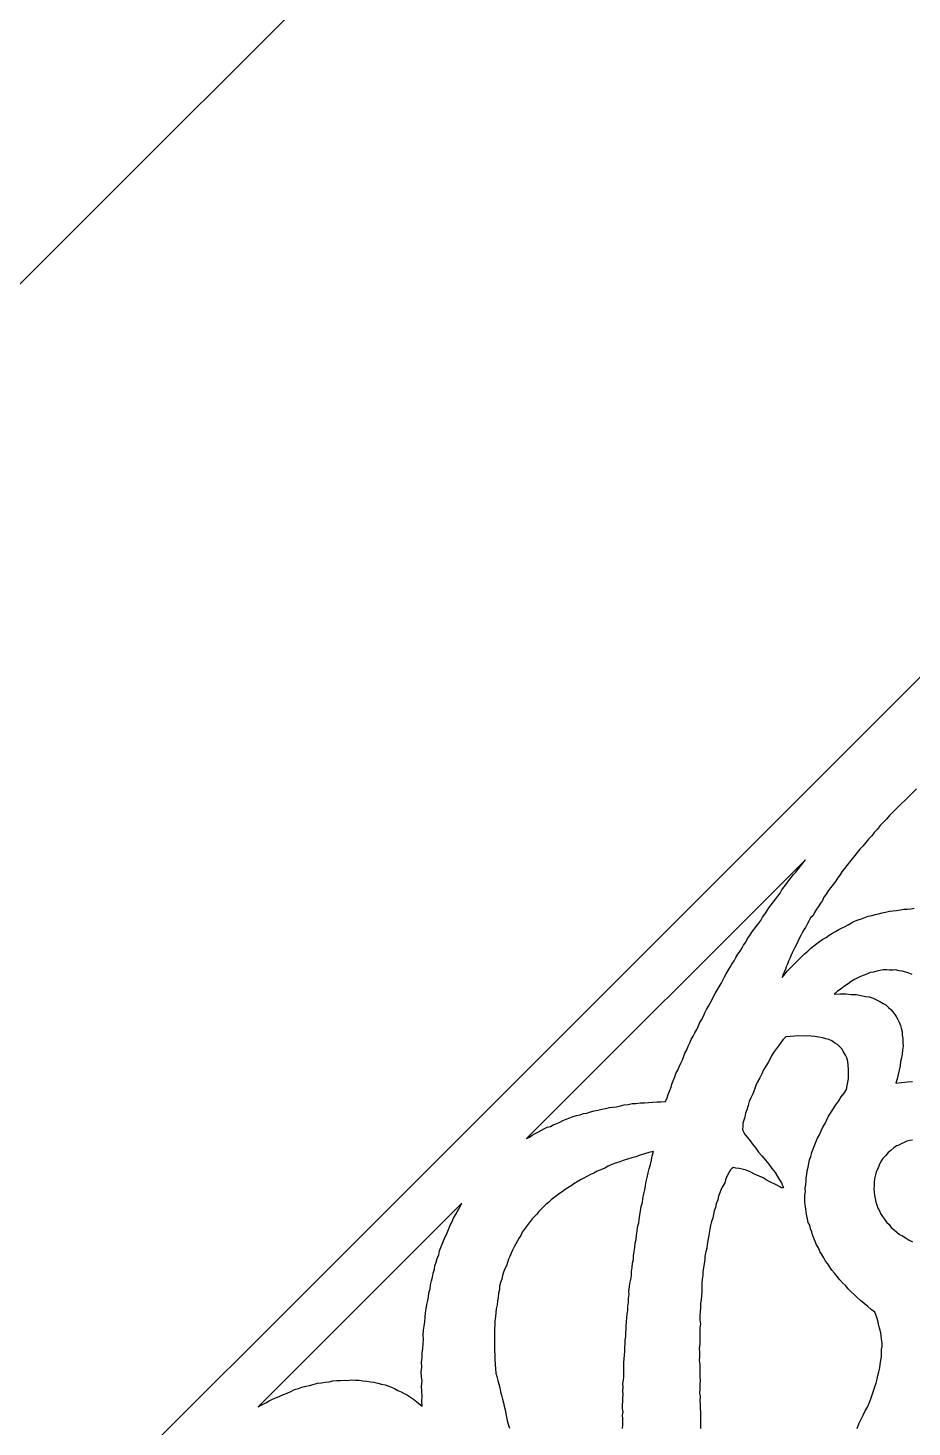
# Model space of a CAD drawing. Extents: x -535 to 535, y -535 to 535.
# Drawn here: x -396.4 to -304.6, y 240.6 to 385.9 of the extents above; entities that cross this region are included whole.
import ezdxf

# ---------------------------------------------------------------- set-up
doc = ezdxf.new("R2010")
doc.units = 0
doc.layers.add('LAYER_1', color=18, linetype='CONTINUOUS')
doc.layers.add('LAYER_2', color=150, linetype='CONTINUOUS')

msp = doc.modelspace()

# ---------------------------------------------------------------- linework, layer by layer
at = {"layer": 'LAYER_1'}
for points in [[(221.6, -535), (535, -221.6), (535, 221.6), (221.6, 535), (-221.6, 535), (-535, 221.6), (-535, -221.6), (-221.6, -535)], [(-344.31, 270.72), (-344.03, 270.93), (-343.71, 271.09), (-343.39, 271.26), (-343.08, 271.43), (-342.76, 271.59), (-342.47, 271.73), (-342.15, 271.82), (-341.84, 271.99), (-341.48, 272.12), (-341.16, 272.28), (-340.84, 272.45), (-340.49, 272.58), (-340.13, 272.71), (-339.78, 272.84), (-339.42, 272.96), (-339.06, 273.02), (-338.71, 273.15), (-338.35, 273.21), (-337.99, 273.33), (-337.6, 273.43), (-337.21, 273.52), (-336.81, 273.61), (-336.42, 273.7), (-336.02, 273.79), (-335.7, 273.81), (-335.27, 273.86), (-334.88, 273.96), (-334.48, 274.05), (-334.05, 274.1), (-333.66, 274.19), (-333.26, 274.21), (-332.83, 274.26), (-332.36, 274.28), (-331.96, 274.3), (-331.53, 274.35), (-331.06, 274.36), (-330.67, 274.38), (-330.2, 274.4), (-330.03, 274.79), (-329.9, 275.14), (-329.78, 275.5), (-329.61, 275.89), (-329.52, 276.21), (-329.39, 276.57), (-329.23, 276.96), (-329.1, 277.31), (-328.9, 277.67), (-328.77, 278.02), (-328.6, 278.41), (-328.44, 278.73), (-328.27, 279.12), (-328.18, 279.44), (-327.98, 279.79), (-327.85, 280.15), (-327.65, 280.5), (-327.52, 280.86), (-327.32, 281.21), (-327.15, 281.53), (-326.95, 281.88), (-326.78, 282.2), (-326.66, 282.55), (-326.45, 282.91), (-326.25, 283.26), (-326.12, 283.61), (-325.92, 283.97), (-325.72, 284.32), (-325.55, 284.64), (-325.39, 284.95), (-325.19, 285.31), (-325.02, 285.63), (-324.82, 285.98), (-324.62, 286.33), (-324.42, 286.68), (-324.25, 287), (-324.05, 287.35), (-323.88, 287.67), (-323.68, 288.02), (-323.48, 288.38), (-323.31, 288.69), (-323.07, 289.01), (-322.87, 289.36), (-322.67, 289.71), (-322.43, 290.03), (-322.23, 290.38), (-322.1, 290.66), (-321.86, 290.98), (-321.66, 291.33), (-321.42, 291.65), (-321.22, 292), (-320.98, 292.31), (-320.74, 292.63), (-320.5, 292.94), (-320.3, 293.22), (-320.1, 293.57), (-319.86, 293.89), (-319.65, 294.17), (-319.45, 294.52), (-319.21, 294.84), (-318.97, 295.15), (-318.73, 295.47), (-318.53, 295.75), (-318.29, 296.06), (-318.09, 296.41), (-317.85, 296.73), (-317.61, 297.04), (-317.37, 297.36), (-317.13, 297.67), (-316.89, 297.99), (-316.65, 298.23), (-316.41, 298.54), (-316.17, 298.86), (-315.94, 299.17), (-315.66, 299.52), (-344.63, 270.56)], [(-372.13, 242.9), (-371.71, 243.1), (-371.36, 243.3), (-371, 243.5), (-370.65, 243.63), (-370.26, 243.79), (-369.87, 243.96), (-369.48, 244.12), (-369.09, 244.28), (-368.73, 244.48), (-368.31, 244.61), (-367.95, 244.74), (-367.56, 244.83), (-367.16, 244.92), (-366.77, 245.01), (-366.34, 245.14), (-365.91, 245.19), (-365.55, 245.25), (-365.12, 245.3), (-364.73, 245.39), (-364.33, 245.41), (-363.93, 245.43), (-363.54, 245.45), (-363.17, 245.43), (-362.82, 245.49), (-362.38, 245.47), (-362.02, 245.45), (-361.62, 245.4), (-361.22, 245.34), (-360.82, 245.29), (-360.49, 245.24), (-360.05, 245.15), (-359.69, 245.06), (-359.32, 244.97), (-359.03, 244.88), (-358.66, 244.72), (-358.33, 244.6), (-358, 244.4), (-357.63, 244.24), (-357.33, 244.09), (-357, 243.89), (-356.66, 243.7), (-356.36, 243.47), (-356.03, 243.2), (-355.77, 243), (-355.47, 242.77), (-355.49, 243.28), (-355.47, 243.75), (-355.5, 244.33), (-355.52, 244.84), (-355.47, 245.34), (-355.53, 245.81), (-355.55, 246.32), (-355.5, 246.82), (-355.52, 247.33), (-355.47, 247.83), (-355.46, 248.3), (-355.41, 248.74), (-355.36, 249.24), (-355.34, 249.71), (-355.36, 250.14), (-355.31, 250.65), (-355.26, 251.08), (-355.2, 251.51), (-355.15, 252.01), (-355.1, 252.44), (-355.05, 252.88), (-354.99, 253.31), (-354.87, 253.74), (-354.81, 254.09), (-354.76, 254.53), (-354.63, 254.95), (-354.58, 255.38), (-354.49, 255.78), (-354.4, 256.17), (-354.31, 256.57), (-354.18, 256.99), (-354.13, 257.35), (-354, 257.71), (-353.91, 258.1), (-353.74, 258.49), (-353.65, 258.89), (-353.52, 259.24), (-353.39, 259.6), (-353.26, 259.95), (-353.1, 260.27), (-352.93, 260.59), (-352.8, 260.94), (-352.67, 261.3), (-352.51, 261.62), (-352.34, 261.94), (-352.21, 262.29), (-352.01, 262.64), (-351.84, 262.96), (-351.64, 263.24), (-351.51, 263.53), (-351.34, 263.84), (-372.48, 242.7)]]:
    msp.add_lwpolyline(points, close=True, dxfattribs=at)
for points in [[(-304.11, 306.91), (-306.91, 304.11), (-307.22, 303.73), (-307.88, 303.07), (-308.19, 302.68), (-308.5, 302.37), (-308.77, 302.02), (-309.12, 301.68), (-309.39, 301.33), (-309.7, 300.94), (-310.01, 300.63), (-310.29, 300.28), (-310.53, 299.97), (-310.8, 299.62), (-311.07, 299.27), (-311.35, 298.92), (-311.59, 298.61), (-311.86, 298.26), (-312.1, 297.94), (-312.34, 297.63), (-312.54, 297.28), (-312.78, 296.96), (-313.05, 296.61), (-313.29, 296.3), (-313.49, 295.94), (-313.73, 295.63), (-313.9, 295.31), (-314.1, 295.03), (-314.3, 294.68), (-314.51, 294.4), (-314.71, 294.05), (-314.87, 293.73), (-315.12, 293.49), (-315.32, 293.13), (-315.48, 292.82), (-315.65, 292.5), (-315.82, 292.25), (-315.99, 291.93), (-316.12, 291.65), (-316.29, 291.33), (-316.45, 291.02), (-316.59, 290.73), (-316.75, 290.41), (-316.88, 290.13), (-317.02, 289.85), (-317.18, 289.53), (-317.28, 289.28), (-317.41, 289), (-317.51, 288.68), (-317.64, 288.39), (-317.74, 288.15), (-317.87, 287.86), (-318, 287.58), (-318.06, 287.29), (-317.79, 287.64), (-317.51, 287.99), (-315.75, 289.76), (-315.4, 290.03), (-315.12, 290.31), (-314.77, 290.58), (-314.46, 290.82), (-314.18, 291.02), (-313.86, 291.26), (-313.51, 291.46), (-313.19, 291.7), (-312.84, 291.9), (-312.52, 292.07), (-312.17, 292.27), (-311.85, 292.44), (-311.54, 292.6), (-311.22, 292.77), (-310.87, 292.97), (-310.55, 293.14), (-310.19, 293.27), (-309.84, 293.4), (-309.48, 293.53), (-309.13, 293.65), (-308.73, 293.75), (-308.41, 293.84), (-308.05, 293.9), (-307.7, 294.02), (-307.34, 294.08), (-306.94, 294.17), (-306.58, 294.23), (-306.19, 294.25), (-305.79, 294.34), (-305.44, 294.39), (-305.04, 294.41), (-304.71, 294.43), (-304.36, 294.49)], [(-304.58, 287.61), (-304.91, 287.73), (-305.24, 287.86), (-305.61, 287.94), (-305.93, 288), (-306.3, 288.08), (-306.55, 288.06), (-306.91, 288.07), (-307.2, 288.09), (-307.57, 288.1), (-307.89, 288.01), (-308.25, 287.95), (-308.57, 287.86), (-308.93, 287.8), (-309.21, 287.67), (-309.56, 287.54), (-309.92, 287.41), (-310.27, 287.21), (-310.56, 287.08), (-310.91, 286.88), (-311.22, 286.64), (-311.61, 286.4), (-311.96, 286.13), (-312.31, 285.86), (-312.66, 285.58), (-312.04, 285.59), (-311.43, 285.6), (-310.89, 285.54), (-310.38, 285.52), (-309.87, 285.42), (-309.43, 285.33), (-309.03, 285.28), (-308.63, 285.15), (-308.26, 284.99), (-307.92, 284.79), (-307.59, 284.6), (-307.29, 284.44), (-307.03, 284.18), (-306.77, 283.98), (-306.58, 283.72), (-306.38, 283.46), (-306.23, 283.24), (-306.07, 282.94), (-305.91, 282.65), (-305.79, 282.31), (-305.71, 282.02), (-305.62, 281.66), (-305.6, 281.29), (-305.55, 280.97), (-305.53, 280.53), (-305.52, 280.17), (-305.57, 279.74), (-305.62, 279.38), (-305.68, 278.95), (-305.77, 278.56), (-305.82, 278.12), (-305.91, 277.66), (-306.04, 277.23), (-306.12, 276.76), (-306.28, 276.3), (-305.67, 276.38), (-305.06, 276.46), (-304.52, 276.48)], [(-310.3, 240.45), (-310.1, 240.94), (-309.87, 241.4), (-309.67, 241.83), (-309.44, 242.29), (-309.2, 242.67), (-309.04, 243.06), (-308.88, 243.53), (-308.71, 243.92), (-308.59, 244.35), (-308.46, 244.77), (-308.3, 245.16), (-308.21, 245.56), (-308.12, 245.95), (-308.03, 246.34), (-307.94, 246.74), (-307.88, 247.1), (-307.83, 247.53), (-307.77, 247.89), (-307.75, 248.28), (-307.77, 248.65), (-307.67, 248.97), (-307.69, 249.33), (-307.74, 249.73), (-307.79, 250.06), (-307.84, 250.38), (-307.93, 250.75), (-308.02, 251.12), (-308.11, 251.48), (-308.2, 251.85), (-308.32, 252.18), (-308.44, 252.51), (-308.82, 252.81), (-309.19, 253.12), (-309.57, 253.42), (-309.94, 253.73), (-310.25, 254.03), (-310.59, 254.37), (-310.92, 254.64), (-311.23, 254.94), (-311.5, 255.28), (-311.8, 255.58), (-312.1, 255.89), (-312.37, 256.22), (-312.64, 256.56), (-312.9, 256.9), (-313.13, 257.2), (-313.33, 257.53), (-313.56, 257.83), (-313.76, 258.16), (-313.95, 258.5), (-314.15, 258.83), (-314.31, 259.2), (-314.5, 259.53), (-314.63, 259.87), (-314.79, 260.23), (-314.91, 260.56), (-315, 260.86), (-315.12, 261.19), (-315.21, 261.55), (-315.36, 261.85), (-315.45, 262.22), (-315.5, 262.54), (-315.59, 262.91), (-315.61, 263.27), (-315.7, 263.64), (-315.71, 264), (-315.73, 264.36), (-315.71, 264.68), (-315.65, 265.04), (-315.67, 265.41), (-315.61, 265.76), (-315.59, 266.16), (-315.57, 266.48), (-315.51, 266.84), (-315.46, 267.2), (-315.37, 267.6), (-315.31, 267.96), (-315.22, 268.35), (-315.09, 268.7), (-315, 269.1), (-314.84, 269.49), (-314.71, 269.84), (-314.58, 270.2), (-314.41, 270.59), (-314.21, 270.94), (-314.02, 271.37), (-313.85, 271.76), (-313.62, 272.14), (-313.42, 272.5), (-313.25, 272.89), (-312.98, 273.31), (-312.75, 273.7), (-312.51, 274.08), (-312.2, 274.47), (-311.93, 274.89), (-311.62, 275.27), (-311.39, 275.66), (-311.27, 276.23), (-311.18, 276.77), (-311.17, 277.31), (-311.19, 277.75), (-311.21, 278.18), (-311.26, 278.58), (-311.35, 278.95), (-311.51, 279.24), (-311.71, 279.58), (-311.86, 279.87), (-312.09, 280.1), (-312.32, 280.33), (-312.65, 280.52), (-312.91, 280.72), (-313.24, 280.84), (-313.54, 280.92), (-313.9, 281.01), (-314.27, 281.1), (-314.67, 281.15), (-315.07, 281.21), (-315.5, 281.23), (-315.9, 281.21), (-316.33, 281.23), (-316.8, 281.21), (-317.23, 281.16), (-317.7, 281.14), (-318.01, 280.83), (-318.18, 280.59), (-318.35, 280.34), (-318.56, 280.06), (-318.76, 279.78), (-318.97, 279.5), (-319.17, 279.15), (-319.33, 278.83), (-319.54, 278.48), (-319.77, 278.09), (-320.01, 277.7), (-320.2, 277.28), (-320.4, 276.86), (-320.64, 276.47), (-320.8, 276.08), (-320.93, 275.65), (-321.13, 275.22), (-321.32, 274.8), (-321.49, 274.41), (-321.61, 273.98), (-321.74, 273.55), (-321.87, 273.2), (-321.96, 272.8), (-322.05, 272.48), (-322.15, 272.16), (-322.17, 271.84), (-322.19, 271.51), (-322.15, 271.4), (-322.07, 271.18), (-321.91, 270.96), (-321.68, 270.66), (-321.41, 270.32), (-321.15, 269.99), (-320.8, 269.57), (-320.53, 269.16), (-320.19, 268.75), (-319.81, 268.3), (-319.46, 267.89), (-319.15, 267.44), (-318.81, 267.03), (-318.54, 266.62), (-318.34, 266.28), (-318.15, 265.95), (-318.03, 265.69), (-317.95, 265.47), (-317.98, 265.44), (-318.13, 265.44), (-318.31, 265.56), (-318.57, 265.68), (-318.9, 265.87), (-319.23, 266), (-319.64, 266.2), (-320.05, 266.47), (-320.46, 266.67), (-320.94, 266.87), (-321.38, 267.1), (-321.82, 267.27), (-322.22, 267.39), (-322.55, 267.45), (-322.88, 267.5), (-323.13, 267.54), (-323.31, 267.44), (-323.45, 267.3), (-323.62, 266.99), (-323.82, 266.63), (-323.95, 266.28), (-324.04, 265.96), (-324.24, 265.6), (-324.41, 265.29), (-324.54, 264.93), (-324.67, 264.58), (-324.76, 264.18), (-324.92, 263.79), (-325.01, 263.4), (-325.14, 263.04), (-325.2, 262.68), (-325.29, 262.29), (-325.42, 261.93), (-325.51, 261.54), (-325.6, 261.15), (-325.65, 260.72), (-325.74, 260.32), (-325.8, 259.96), (-325.85, 259.53), (-325.91, 259.17), (-326, 258.78), (-326.09, 258.39), (-326.11, 257.99), (-326.16, 257.56), (-326.25, 257.16), (-326.31, 256.73), (-326.32, 256.34), (-326.38, 255.91), (-326.4, 255.51), (-326.41, 255.11), (-326.43, 254.64), (-326.45, 254.25), (-326.5, 253.81), (-326.56, 253.46), (-326.57, 252.99), (-326.59, 252.59), (-326.61, 252.12), (-326.63, 251.72), (-326.57, 251.32), (-326.62, 250.89), (-326.61, 250.46), (-326.62, 250.06), (-326.64, 249.59), (-326.62, 249.16), (-326.68, 248.8), (-326.66, 248.36), (-326.67, 247.89), (-326.69, 247.5), (-326.64, 247.1), (-326.62, 246.66), (-326.64, 246.27), (-326.62, 245.83), (-326.6, 245.4), (-326.62, 245), (-326.63, 244.53), (-326.65, 244.14), (-326.6, 243.74), (-326.61, 243.34), (-326.6, 242.9), (-326.58, 242.54), (-326.56, 242.11), (-326.54, 241.67), (-326.56, 241.28), (-326.54, 240.84), (-326.56, 240.44)], [(-304.54, 270.41), (-304.83, 270.35), (-305.11, 270.29), (-305.4, 270.15), (-305.64, 270.06), (-305.96, 269.89), (-306.21, 269.79), (-306.49, 269.59), (-306.77, 269.31), (-307.05, 269.11), (-307.29, 268.79), (-307.6, 268.48), (-307.84, 268.17), (-308, 267.78), (-308.13, 267.42), (-308.3, 267.1), (-308.39, 266.78), (-308.48, 266.39), (-308.5, 266.06), (-308.52, 265.67), (-308.54, 265.34), (-308.53, 264.98), (-308.48, 264.65), (-308.43, 264.32), (-308.34, 263.96), (-308.25, 263.67), (-308.13, 263.34), (-307.97, 263.04), (-307.85, 262.78), (-307.66, 262.45), (-307.46, 262.19), (-307.23, 261.89), (-306.97, 261.62), (-306.74, 261.32), (-306.44, 261.09), (-306.18, 260.83), (-305.88, 260.6), (-305.58, 260.44), (-305.21, 260.21), (-304.87, 260.01), (-304.54, 259.82)], [(-334.65, 240.44), (-334.63, 240.77), (-334.61, 241.09), (-334.63, 241.45), (-334.64, 241.82), (-334.59, 242.17), (-334.64, 242.5), (-334.65, 242.86), (-334.63, 243.26), (-334.61, 243.58), (-334.59, 243.98), (-334.61, 244.34), (-334.59, 244.74), (-334.61, 245.1), (-334.55, 245.46), (-334.5, 245.82), (-334.51, 246.18), (-334.53, 246.54), (-334.51, 246.94), (-334.52, 247.3), (-334.47, 247.66), (-334.45, 248.06), (-334.43, 248.46), (-334.41, 248.85), (-334.39, 249.25), (-334.38, 249.65), (-334.32, 250), (-334.3, 250.4), (-334.28, 250.73), (-334.26, 251.12), (-334.24, 251.52), (-334.22, 251.92), (-334.17, 252.35), (-334.11, 252.71), (-334.1, 253.1), (-334.04, 253.53), (-334.02, 253.93), (-333.97, 254.36), (-333.99, 254.72), (-333.93, 255.16), (-333.88, 255.51), (-333.79, 255.91), (-333.73, 256.34), (-333.71, 256.74), (-333.66, 257.17), (-333.61, 257.6), (-333.52, 257.99), (-333.5, 258.39), (-333.45, 258.82), (-333.39, 259.25), (-333.34, 259.68), (-333.25, 260.08), (-333.19, 260.51), (-333.14, 260.94), (-333.09, 261.37), (-332.96, 261.8), (-332.91, 262.16), (-332.85, 262.59), (-332.77, 263.06), (-332.71, 263.49), (-332.59, 263.91), (-332.53, 264.35), (-332.45, 264.81), (-332.32, 265.24), (-332.27, 265.67), (-332.21, 266.1), (-332.09, 266.53), (-332, 267), (-331.88, 267.42), (-331.75, 267.85), (-331.66, 268.32), (-331.57, 268.78), (-331.45, 269.21), (-331.91, 269.13), (-332.38, 268.97), (-332.81, 268.84), (-333.27, 268.68), (-333.7, 268.55), (-334.12, 268.43), (-334.59, 268.27), (-334.94, 268.14), (-335.37, 268.01), (-335.76, 267.85), (-336.15, 267.69), (-336.5, 267.49), (-336.89, 267.32), (-337.28, 267.16), (-337.64, 266.96), (-337.99, 266.83), (-338.35, 266.63), (-338.66, 266.46), (-339.02, 266.26), (-339.37, 266.06), (-339.72, 265.86), (-340, 265.65), (-340.35, 265.45), (-340.6, 265.28), (-340.91, 265.04), (-341.19, 264.84), (-341.51, 264.6), (-341.79, 264.4), (-342.07, 264.19), (-342.35, 263.91), (-342.63, 263.71), (-343.35, 262.98), (-343.56, 262.7), (-344.04, 262.22), (-344.25, 261.94), (-344.45, 261.66), (-344.65, 261.38), (-344.86, 261.1), (-345.06, 260.82), (-345.23, 260.5), (-345.4, 260.25), (-345.57, 259.94), (-345.73, 259.62), (-345.9, 259.3), (-346.07, 258.98), (-346.23, 258.66), (-346.36, 258.31), (-346.49, 258.03), (-346.59, 257.7), (-346.72, 257.35), (-346.88, 257.03), (-347.01, 256.68), (-347.11, 256.35), (-347.2, 255.96), (-347.33, 255.61), (-347.42, 255.21), (-347.44, 254.89), (-347.53, 254.49), (-347.58, 254.06), (-347.64, 253.7), (-347.69, 253.27), (-347.78, 252.88), (-347.8, 252.48), (-347.85, 252.05), (-347.91, 251.62), (-347.93, 251.22), (-347.94, 250.83), (-347.96, 250.36), (-347.94, 249.92), (-347.96, 249.45), (-347.94, 249.02), (-347.95, 248.55), (-347.93, 248.04), (-347.91, 247.61), (-347.89, 247.1), (-347.83, 246.63), (-347.81, 246.19), (-347.72, 245.83), (-347.6, 245.43), (-347.51, 245.06), (-347.38, 244.66), (-347.33, 244.26), (-347.24, 243.89), (-347.11, 243.49), (-347.02, 243.12), (-346.94, 242.76), (-346.85, 242.39), (-346.79, 241.99), (-346.71, 241.63), (-346.62, 241.26), (-346.53, 240.9), (-346.4, 240.49)]]:
    msp.add_lwpolyline(points, dxfattribs=at)
at = {"layer": 'LAYER_2'}
msp.add_lwpolyline([(182.25, -440), (440, -182.25), (440, 182.25), (182.25, 440), (-182.25, 440), (-440, 182.25), (-440, -182.25), (-182.25, -440)], close=True, dxfattribs=at)

doc.saveas('drawing.dxf')
